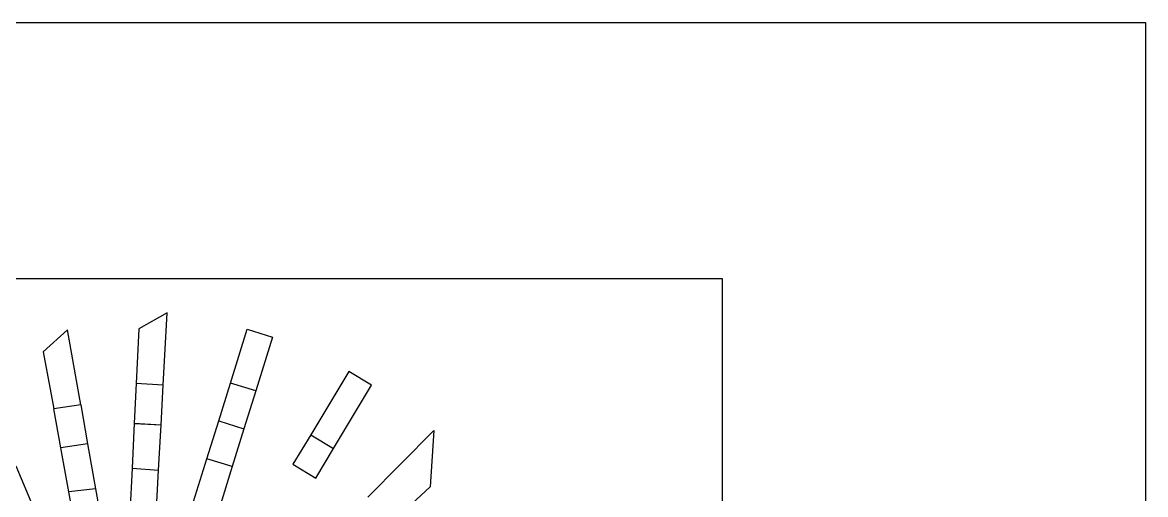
# Model space of a CAD drawing. Header units: millimetres. Extents: x 19106 to 24547, y 13072 to 17462.
# Drawn here: x 22107 to 24547, y 16435 to 17462 of the extents above; entities that cross this region are included whole.
import ezdxf

# ---------------------------------------------------------------- set-up
doc = ezdxf.new("R2010")
doc.units = ezdxf.units.MM
doc.header["$LTSCALE"] = 100
doc.header["$MEASUREMENT"] = 0
doc.layers.add('Default', color=7, linetype='Continuous')

msp = doc.modelspace()

# ---------------------------------------------------------------- linework, layer by layer
at = {"layer": 'Default'}
for points in [[(19105.9, 13072.4), (19105.9, 17461.8), (24546.6, 17461.8), (24546.6, 13072.4)], [(23627, 14548.7), (20501.9, 14548.7), (20501.9, 16905), (23627, 16905)]]:
    msp.add_lwpolyline(points, close=True, dxfattribs=at)
for points in [[(22421.2, 16830.5), (22359.3, 16795.6)], [(22412.6, 16672.9), (22421.2, 16830.5)], [(22204.9, 16793.1), (22152, 16745.6)], [(22233.5, 16630.1), (22204.9, 16793.1)], [(22359.3, 16795.6), (22353.9, 16676.3)], [(22558.7, 16677.6), (22595.1, 16794.8)], [(22595.1, 16794.8), (22650, 16777.7)], [(22650, 16777.7), (22613.5, 16660.6)], [(22152, 16745.6), (22174.6, 16621.8)], [(22816.1, 16702.6), (22733.1, 16565.2)], [(22865.3, 16672.9), (22816.1, 16702.6)], [(22353.9, 16676.3), (22349.7, 16590.1)], [(22412.6, 16672.8), (22353.8, 16676.3)], [(22412.6, 16672.9), (22353.9, 16676.3)], [(22407.9, 16586.7), (22412.6, 16672.8)], [(22533.1, 16595.1), (22558.7, 16677.6)], [(22613.5, 16660.6), (22558.7, 16677.6)], [(22613.5, 16660.6), (22558.7, 16677.6)], [(22782.5, 16535.3), (22865.3, 16672.9)], [(22613.5, 16660.6), (22587.9, 16578.3)], [(22233.5, 16630.1), (22174.6, 16621.8)], [(22233.5, 16630.1), (22174.6, 16621.8)], [(22190.1, 16536.9), (22174.6, 16621.8)], [(22233.5, 16630.1), (22248.4, 16545.4)], [(22507.4, 16512.7), (22533.1, 16595.1)], [(22533.1, 16595.1), (22587.9, 16578.3)], [(22533.1, 16595.1), (22587.9, 16578.3)], [(22349.7, 16590.1), (22344.8, 16492.3)], [(22349.7, 16590.1), (22407.9, 16586.7)], [(22349.7, 16590), (22407.8, 16586.7)], [(22402.5, 16488.1), (22407.8, 16586.7)], [(22587.9, 16578.3), (22562.3, 16495.9)], [(22857, 16429.5), (23000.7, 16574.1)], [(23000.7, 16574.1), (22992.5, 16451.7)], [(22248.4, 16545.4), (22190.1, 16536.9)], [(22248.4, 16545.4), (22190.1, 16536.9)], [(22248.4, 16545.4), (22265.7, 16447.8)], [(22733.1, 16565.2), (22694.2, 16501)], [(22733.1, 16565.2), (22782.5, 16535.3)], [(22733.1, 16565.2), (22782.5, 16535.3)], [(22207.5, 16440.8), (22190.1, 16536.9)], [(22743.9, 16471), (22782.5, 16535.3)], [(22131.1, 16405.3), (22093, 16496.7)], [(22478.4, 16419.9), (22507.4, 16512.7)], [(22562.3, 16495.9), (22507.4, 16512.7)], [(22562.3, 16495.9), (22507.4, 16512.7)], [(22562.3, 16495.9), (22533.8, 16404.1)], [(22694.2, 16501), (22743.9, 16471)], [(22344.8, 16492.3), (22339.7, 16394.3)], [(22344.8, 16492.3), (22402.5, 16488.1)], [(22344.8, 16492.3), (22402.5, 16488.1)], [(22397.3, 16390.1), (22402.5, 16488.1)], [(22265.7, 16447.8), (22207.5, 16440.8)], [(22265.7, 16447.8), (22207.5, 16440.8)], [(22265.7, 16447.8), (22282.8, 16351.3)], [(22992.5, 16451.7), (22912.6, 16378)], [(22224.9, 16345.1), (22207.5, 16440.8)]]:
    msp.add_lwpolyline(points, dxfattribs=at)

doc.saveas('drawing.dxf')
